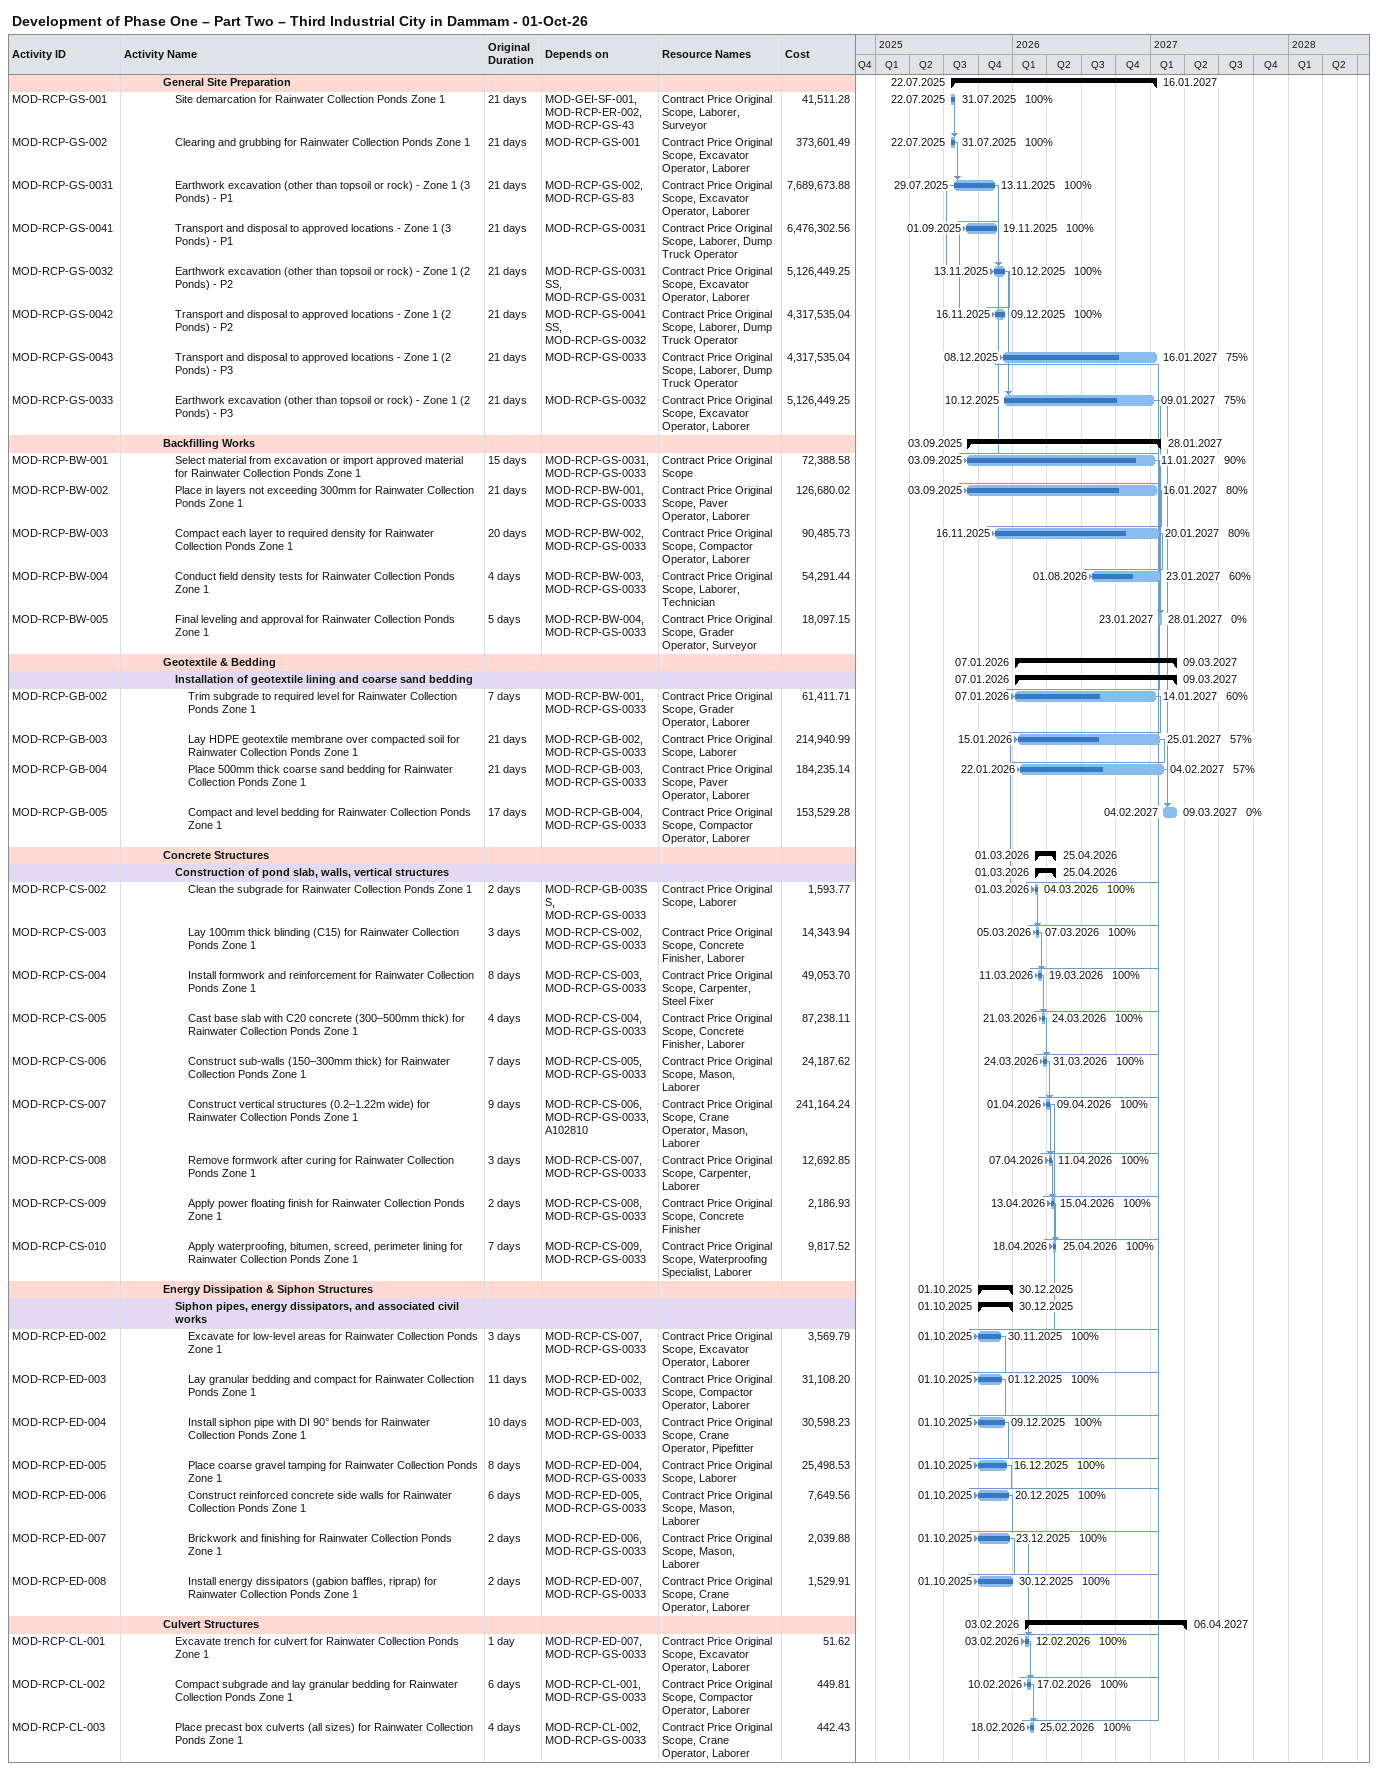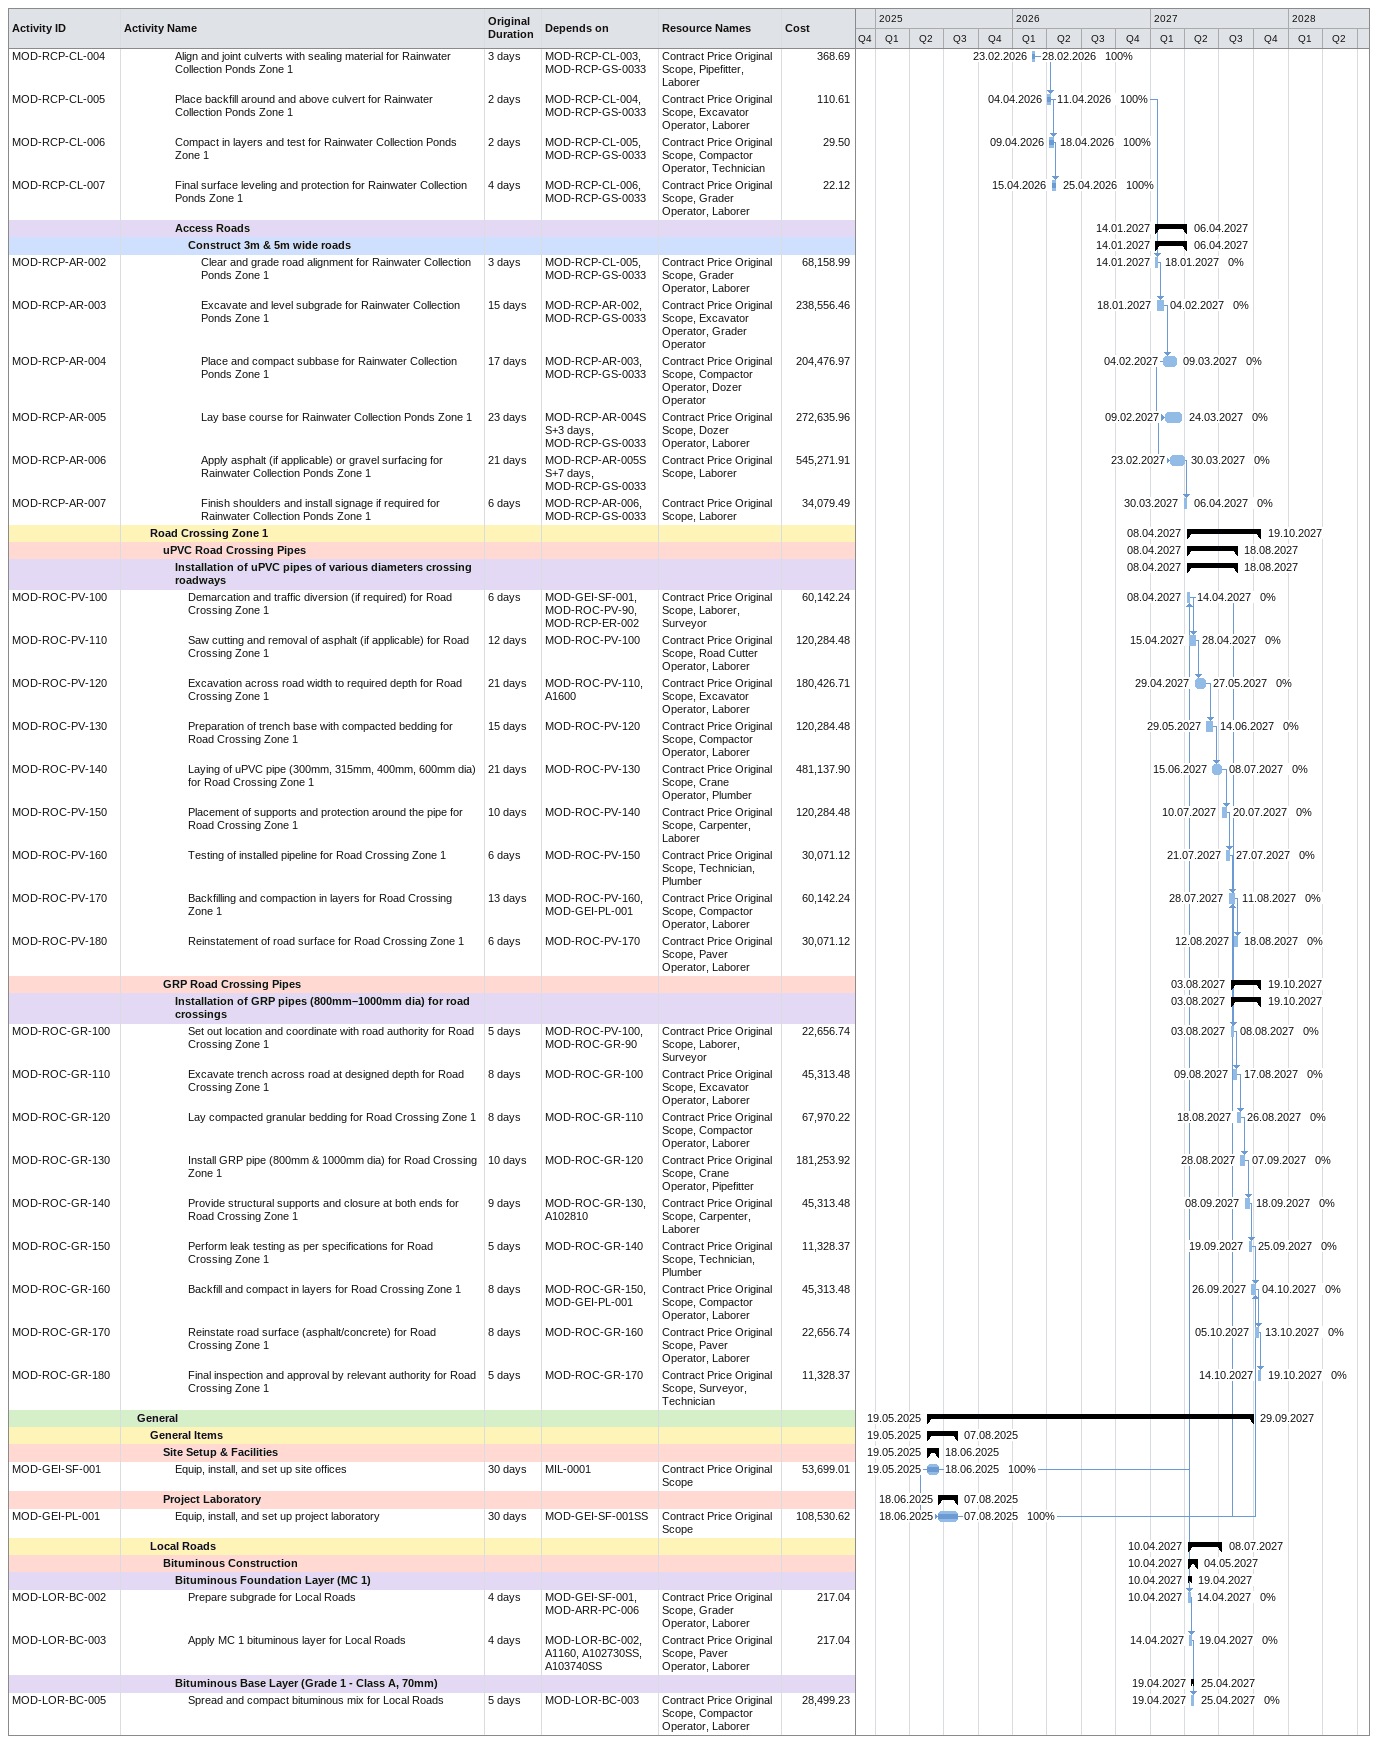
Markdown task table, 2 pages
Development of Phase One – Part Two – Third Industrial City in Dammam - 01-Oct-26

| ID | Level | Task | Original duration | Start | Finish | Predecessors | Resources | % complete | Cost |
|---|---|---|---|---|---|---|---|---|---|
|  | 4 | **General Site Preparation** |  | 2025-07-22 | 2027-01-16 |  |  |  |  |
| MOD-RCP-GS-001 | 5 | Site demarcation for Rainwater Collection Ponds Zone 1 | 21d | 2025-07-22 | 2025-07-31 | MOD-GEI-SF-001, MOD-RCP-ER-002, MOD-RCP-GS-43 | Contract Price Original Scope, Laborer, Surveyor | 100 | 41511.28 |
| MOD-RCP-GS-002 | 5 | Clearing and grubbing for Rainwater Collection Ponds Zone 1 | 21d | 2025-07-22 | 2025-07-31 | MOD-RCP-GS-001 | Contract Price Original Scope, Excavator Operator, Laborer | 100 | 373601.49 |
| MOD-RCP-GS-0031 | 5 | Earthwork excavation (other than topsoil or rock) - Zone 1 (3 Ponds) - P1 | 21d | 2025-07-29 | 2025-11-13 | MOD-RCP-GS-002, MOD-RCP-GS-83 | Contract Price Original Scope, Excavator Operator, Laborer | 100 | 7689673.88 |
| MOD-RCP-GS-0041 | 5 | Transport and disposal to approved locations - Zone 1 (3 Ponds) - P1 | 21d | 2025-09-01 | 2025-11-19 | MOD-RCP-GS-0031 | Contract Price Original Scope, Laborer, Dump Truck Operator | 100 | 6476302.56 |
| MOD-RCP-GS-0032 | 5 | Earthwork excavation (other than topsoil or rock) - Zone 1 (2 Ponds) - P2 | 21d | 2025-11-13 | 2025-12-10 | MOD-RCP-GS-0031SS, MOD-RCP-GS-0031 | Contract Price Original Scope, Excavator Operator, Laborer | 100 | 5126449.25 |
| MOD-RCP-GS-0042 | 5 | Transport and disposal to approved locations - Zone 1 (2 Ponds) - P2 | 21d | 2025-11-16 | 2025-12-09 | MOD-RCP-GS-0041SS, MOD-RCP-GS-0032 | Contract Price Original Scope, Laborer, Dump Truck Operator | 100 | 4317535.04 |
| MOD-RCP-GS-0043 | 5 | Transport and disposal to approved locations - Zone 1 (2 Ponds) - P3 | 21d | 2025-12-08 | 2027-01-16 | MOD-RCP-GS-0033 | Contract Price Original Scope, Laborer, Dump Truck Operator | 75 | 4317535.04 |
| MOD-RCP-GS-0033 | 5 | Earthwork excavation (other than topsoil or rock) - Zone 1 (2 Ponds) - P3 | 21d | 2025-12-10 | 2027-01-09 | MOD-RCP-GS-0032 | Contract Price Original Scope, Excavator Operator, Laborer | 75 | 5126449.25 |
|  | 4 | **Backfilling Works** |  | 2025-09-03 | 2027-01-28 |  |  |  |  |
| MOD-RCP-BW-001 | 5 | Select material from excavation or import approved material for Rainwater Collection Ponds Zone 1 | 15d | 2025-09-03 | 2027-01-11 | MOD-RCP-GS-0031, MOD-RCP-GS-0033 | Contract Price Original Scope | 90 | 72388.58 |
| MOD-RCP-BW-002 | 5 | Place in layers not exceeding 300mm for Rainwater Collection Ponds Zone 1 | 21d | 2025-09-03 | 2027-01-16 | MOD-RCP-BW-001, MOD-RCP-GS-0033 | Contract Price Original Scope, Paver Operator, Laborer | 80 | 126680.02 |
| MOD-RCP-BW-003 | 5 | Compact each layer to required density for Rainwater Collection Ponds Zone 1 | 20d | 2025-11-16 | 2027-01-20 | MOD-RCP-BW-002, MOD-RCP-GS-0033 | Contract Price Original Scope, Compactor Operator, Laborer | 80 | 90485.73 |
| MOD-RCP-BW-004 | 5 | Conduct field density tests for Rainwater Collection Ponds Zone 1 | 4d | 2026-08-01 | 2027-01-23 | MOD-RCP-BW-003, MOD-RCP-GS-0033 | Contract Price Original Scope, Laborer, Technician | 60 | 54291.44 |
| MOD-RCP-BW-005 | 5 | Final leveling and approval for Rainwater Collection Ponds Zone 1 | 5d | 2027-01-23 | 2027-01-28 | MOD-RCP-BW-004, MOD-RCP-GS-0033 | Contract Price Original Scope, Grader Operator, Surveyor | 0 | 18097.15 |
|  | 4 | **Geotextile & Bedding** |  | 2026-01-07 | 2027-03-09 |  |  |  |  |
|  | 5 | **Installation of geotextile lining and coarse sand bedding** |  | 2026-01-07 | 2027-03-09 |  |  |  |  |
| MOD-RCP-GB-002 | 6 | Trim subgrade to required level for Rainwater Collection Ponds Zone 1 | 7d | 2026-01-07 | 2027-01-14 | MOD-RCP-BW-001, MOD-RCP-GS-0033 | Contract Price Original Scope, Grader Operator, Laborer | 60 | 61411.71 |
| MOD-RCP-GB-003 | 6 | Lay HDPE geotextile membrane over compacted soil for Rainwater Collection Ponds Zone 1 | 21d | 2026-01-15 | 2027-01-25 | MOD-RCP-GB-002, MOD-RCP-GS-0033 | Contract Price Original Scope, Laborer | 57 | 214940.99 |
| MOD-RCP-GB-004 | 6 | Place 500mm thick coarse sand bedding for Rainwater Collection Ponds Zone 1 | 21d | 2026-01-22 | 2027-02-04 | MOD-RCP-GB-003, MOD-RCP-GS-0033 | Contract Price Original Scope, Paver Operator, Laborer | 57 | 184235.14 |
| MOD-RCP-GB-005 | 6 | Compact and level bedding for Rainwater Collection Ponds Zone 1 | 17d | 2027-02-04 | 2027-03-09 | MOD-RCP-GB-004, MOD-RCP-GS-0033 | Contract Price Original Scope, Compactor Operator, Laborer | 0 | 153529.28 |
|  | 4 | **Concrete Structures** |  | 2026-03-01 | 2026-04-25 |  |  |  |  |
|  | 5 | **Construction of pond slab, walls, vertical structures** |  | 2026-03-01 | 2026-04-25 |  |  |  |  |
| MOD-RCP-CS-002 | 6 | Clean the subgrade for Rainwater Collection Ponds Zone 1 | 2d | 2026-03-01 | 2026-03-04 | MOD-RCP-GB-003SS, MOD-RCP-GS-0033 | Contract Price Original Scope, Laborer | 100 | 1593.77 |
| MOD-RCP-CS-003 | 6 | Lay 100mm thick blinding (C15) for Rainwater Collection Ponds Zone 1 | 3d | 2026-03-05 | 2026-03-07 | MOD-RCP-CS-002, MOD-RCP-GS-0033 | Contract Price Original Scope, Concrete Finisher, Laborer | 100 | 14343.94 |
| MOD-RCP-CS-004 | 6 | Install formwork and reinforcement for Rainwater Collection Ponds Zone 1 | 8d | 2026-03-11 | 2026-03-19 | MOD-RCP-CS-003, MOD-RCP-GS-0033 | Contract Price Original Scope, Carpenter, Steel Fixer | 100 | 49053.70 |
| MOD-RCP-CS-005 | 6 | Cast base slab with C20 concrete (300–500mm thick) for Rainwater Collection Ponds Zone 1 | 4d | 2026-03-21 | 2026-03-24 | MOD-RCP-CS-004, MOD-RCP-GS-0033 | Contract Price Original Scope, Concrete Finisher, Laborer | 100 | 87238.11 |
| MOD-RCP-CS-006 | 6 | Construct sub-walls (150–300mm thick) for Rainwater Collection Ponds Zone 1 | 7d | 2026-03-24 | 2026-03-31 | MOD-RCP-CS-005, MOD-RCP-GS-0033 | Contract Price Original Scope, Mason, Laborer | 100 | 24187.62 |
| MOD-RCP-CS-007 | 6 | Construct vertical structures (0.2–1.22m wide) for Rainwater Collection Ponds Zone 1 | 9d | 2026-04-01 | 2026-04-09 | MOD-RCP-CS-006, MOD-RCP-GS-0033, A102810 | Contract Price Original Scope, Crane Operator, Mason, Laborer | 100 | 241164.24 |
| MOD-RCP-CS-008 | 6 | Remove formwork after curing for Rainwater Collection Ponds Zone 1 | 3d | 2026-04-07 | 2026-04-11 | MOD-RCP-CS-007, MOD-RCP-GS-0033 | Contract Price Original Scope, Carpenter, Laborer | 100 | 12692.85 |
| MOD-RCP-CS-009 | 6 | Apply power floating finish for Rainwater Collection Ponds Zone 1 | 2d | 2026-04-13 | 2026-04-15 | MOD-RCP-CS-008, MOD-RCP-GS-0033 | Contract Price Original Scope, Concrete Finisher | 100 | 2186.93 |
| MOD-RCP-CS-010 | 6 | Apply waterproofing, bitumen, screed, perimeter lining for Rainwater Collection Ponds Zone 1 | 7d | 2026-04-18 | 2026-04-25 | MOD-RCP-CS-009, MOD-RCP-GS-0033 | Contract Price Original Scope, Waterproofing Specialist, Laborer | 100 | 9817.52 |
|  | 4 | **Energy Dissipation & Siphon Structures** |  | 2025-10-01 | 2025-12-30 |  |  |  |  |
|  | 5 | **Siphon pipes, energy dissipators, and associated civil works** |  | 2025-10-01 | 2025-12-30 |  |  |  |  |
| MOD-RCP-ED-002 | 6 | Excavate for low-level areas for Rainwater Collection Ponds Zone 1 | 3d | 2025-10-01 | 2025-11-30 | MOD-RCP-CS-007, MOD-RCP-GS-0033 | Contract Price Original Scope, Excavator Operator, Laborer | 100 | 3569.79 |
| MOD-RCP-ED-003 | 6 | Lay granular bedding and compact for Rainwater Collection Ponds Zone 1 | 11d | 2025-10-01 | 2025-12-01 | MOD-RCP-ED-002, MOD-RCP-GS-0033 | Contract Price Original Scope, Compactor Operator, Laborer | 100 | 31108.20 |
| MOD-RCP-ED-004 | 6 | Install siphon pipe with DI 90° bends for Rainwater Collection Ponds Zone 1 | 10d | 2025-10-01 | 2025-12-09 | MOD-RCP-ED-003, MOD-RCP-GS-0033 | Contract Price Original Scope, Crane Operator, Pipefitter | 100 | 30598.23 |
| MOD-RCP-ED-005 | 6 | Place coarse gravel tamping for Rainwater Collection Ponds Zone 1 | 8d | 2025-10-01 | 2025-12-16 | MOD-RCP-ED-004, MOD-RCP-GS-0033 | Contract Price Original Scope, Laborer | 100 | 25498.53 |
| MOD-RCP-ED-006 | 6 | Construct reinforced concrete side walls for Rainwater Collection Ponds Zone 1 | 6d | 2025-10-01 | 2025-12-20 | MOD-RCP-ED-005, MOD-RCP-GS-0033 | Contract Price Original Scope, Mason, Laborer | 100 | 7649.56 |
| MOD-RCP-ED-007 | 6 | Brickwork and finishing for Rainwater Collection Ponds Zone 1 | 2d | 2025-10-01 | 2025-12-23 | MOD-RCP-ED-006, MOD-RCP-GS-0033 | Contract Price Original Scope, Mason, Laborer | 100 | 2039.88 |
| MOD-RCP-ED-008 | 6 | Install energy dissipators (gabion baffles, riprap) for Rainwater Collection Ponds Zone 1 | 2d | 2025-10-01 | 2025-12-30 | MOD-RCP-ED-007, MOD-RCP-GS-0033 | Contract Price Original Scope, Crane Operator, Laborer | 100 | 1529.91 |
|  | 4 | **Culvert Structures** |  | 2026-02-03 | 2027-04-06 |  |  |  |  |
| MOD-RCP-CL-001 | 5 | Excavate trench for culvert for Rainwater Collection Ponds Zone 1 | 1d | 2026-02-03 | 2026-02-12 | MOD-RCP-ED-007, MOD-RCP-GS-0033 | Contract Price Original Scope, Excavator Operator, Laborer | 100 | 51.62 |
| MOD-RCP-CL-002 | 5 | Compact subgrade and lay granular bedding for Rainwater Collection Ponds Zone 1 | 6d | 2026-02-10 | 2026-02-17 | MOD-RCP-CL-001, MOD-RCP-GS-0033 | Contract Price Original Scope, Compactor Operator, Laborer | 100 | 449.81 |
| MOD-RCP-CL-003 | 5 | Place precast box culverts (all sizes) for Rainwater Collection Ponds Zone 1 | 4d | 2026-02-18 | 2026-02-25 | MOD-RCP-CL-002, MOD-RCP-GS-0033 | Contract Price Original Scope, Crane Operator, Laborer | 100 | 442.43 |
| MOD-RCP-CL-004 | 5 | Align and joint culverts with sealing material for Rainwater Collection Ponds Zone 1 | 3d | 2026-02-23 | 2026-02-28 | MOD-RCP-CL-003, MOD-RCP-GS-0033 | Contract Price Original Scope, Pipefitter, Laborer | 100 | 368.69 |
| MOD-RCP-CL-005 | 5 | Place backfill around and above culvert for Rainwater Collection Ponds Zone 1 | 2d | 2026-04-04 | 2026-04-11 | MOD-RCP-CL-004, MOD-RCP-GS-0033 | Contract Price Original Scope, Excavator Operator, Laborer | 100 | 110.61 |
| MOD-RCP-CL-006 | 5 | Compact in layers and test for Rainwater Collection Ponds Zone 1 | 2d | 2026-04-09 | 2026-04-18 | MOD-RCP-CL-005, MOD-RCP-GS-0033 | Contract Price Original Scope, Compactor Operator, Technician | 100 | 29.50 |
| MOD-RCP-CL-007 | 5 | Final surface leveling and protection for Rainwater Collection Ponds Zone 1 | 4d | 2026-04-15 | 2026-04-25 | MOD-RCP-CL-006, MOD-RCP-GS-0033 | Contract Price Original Scope, Grader Operator, Laborer | 100 | 22.12 |
|  | 5 | **Access Roads** |  | 2027-01-14 | 2027-04-06 |  |  |  |  |
|  | 6 | **Construct 3m & 5m wide roads** |  | 2027-01-14 | 2027-04-06 |  |  |  |  |
| MOD-RCP-AR-002 | 7 | Clear and grade road alignment for Rainwater Collection Ponds Zone 1 | 3d | 2027-01-14 | 2027-01-18 | MOD-RCP-CL-005, MOD-RCP-GS-0033 | Contract Price Original Scope, Grader Operator, Laborer | 0 | 68158.99 |
| MOD-RCP-AR-003 | 7 | Excavate and level subgrade for Rainwater Collection Ponds Zone 1 | 15d | 2027-01-18 | 2027-02-04 | MOD-RCP-AR-002, MOD-RCP-GS-0033 | Contract Price Original Scope, Excavator Operator, Grader Operator | 0 | 238556.46 |
| MOD-RCP-AR-004 | 7 | Place and compact subbase for Rainwater Collection Ponds Zone 1 | 17d | 2027-02-04 | 2027-03-09 | MOD-RCP-AR-003, MOD-RCP-GS-0033 | Contract Price Original Scope, Compactor Operator, Dozer Operator | 0 | 204476.97 |
| MOD-RCP-AR-005 | 7 | Lay base course for Rainwater Collection Ponds Zone 1 | 23d | 2027-02-09 | 2027-03-24 | MOD-RCP-AR-004SS+3d, MOD-RCP-GS-0033 | Contract Price Original Scope, Dozer Operator, Laborer | 0 | 272635.96 |
| MOD-RCP-AR-006 | 7 | Apply asphalt (if applicable) or gravel surfacing for Rainwater Collection Ponds Zone 1 | 21d | 2027-02-23 | 2027-03-30 | MOD-RCP-AR-005SS+7d, MOD-RCP-GS-0033 | Contract Price Original Scope, Laborer | 0 | 545271.91 |
| MOD-RCP-AR-007 | 7 | Finish shoulders and install signage if required for Rainwater Collection Ponds Zone 1 | 6d | 2027-03-30 | 2027-04-06 | MOD-RCP-AR-006, MOD-RCP-GS-0033 | Contract Price Original Scope, Laborer | 0 | 34079.49 |
|  | 3 | **Road Crossing Zone 1** |  | 2027-04-08 | 2027-10-19 |  |  |  |  |
|  | 4 | **uPVC Road Crossing Pipes** |  | 2027-04-08 | 2027-08-18 |  |  |  |  |
|  | 5 | **Installation of uPVC pipes of various diameters crossing roadways** |  | 2027-04-08 | 2027-08-18 |  |  |  |  |
| MOD-ROC-PV-100 | 6 | Demarcation and traffic diversion (if required) for Road Crossing Zone 1 | 6d | 2027-04-08 | 2027-04-14 | MOD-GEI-SF-001, MOD-ROC-PV-90, MOD-RCP-ER-002 | Contract Price Original Scope, Laborer, Surveyor | 0 | 60142.24 |
| MOD-ROC-PV-110 | 6 | Saw cutting and removal of asphalt (if applicable) for Road Crossing Zone 1 | 12d | 2027-04-15 | 2027-04-28 | MOD-ROC-PV-100 | Contract Price Original Scope, Road Cutter Operator, Laborer | 0 | 120284.48 |
| MOD-ROC-PV-120 | 6 | Excavation across road width to required depth for Road Crossing Zone 1 | 21d | 2027-04-29 | 2027-05-27 | MOD-ROC-PV-110, A1600 | Contract Price Original Scope, Excavator Operator, Laborer | 0 | 180426.71 |
| MOD-ROC-PV-130 | 6 | Preparation of trench base with compacted bedding for Road Crossing Zone 1 | 15d | 2027-05-29 | 2027-06-14 | MOD-ROC-PV-120 | Contract Price Original Scope, Compactor Operator, Laborer | 0 | 120284.48 |
| MOD-ROC-PV-140 | 6 | Laying of uPVC pipe (300mm, 315mm, 400mm, 600mm dia) for Road Crossing Zone 1 | 21d | 2027-06-15 | 2027-07-08 | MOD-ROC-PV-130 | Contract Price Original Scope, Crane Operator, Plumber | 0 | 481137.90 |
| MOD-ROC-PV-150 | 6 | Placement of supports and protection around the pipe for Road Crossing Zone 1 | 10d | 2027-07-10 | 2027-07-20 | MOD-ROC-PV-140 | Contract Price Original Scope, Carpenter, Laborer | 0 | 120284.48 |
| MOD-ROC-PV-160 | 6 | Testing of installed pipeline for Road Crossing Zone 1 | 6d | 2027-07-21 | 2027-07-27 | MOD-ROC-PV-150 | Contract Price Original Scope, Technician, Plumber | 0 | 30071.12 |
| MOD-ROC-PV-170 | 6 | Backfilling and compaction in layers for Road Crossing Zone 1 | 13d | 2027-07-28 | 2027-08-11 | MOD-ROC-PV-160, MOD-GEI-PL-001 | Contract Price Original Scope, Compactor Operator, Laborer | 0 | 60142.24 |
| MOD-ROC-PV-180 | 6 | Reinstatement of road surface for Road Crossing Zone 1 | 6d | 2027-08-12 | 2027-08-18 | MOD-ROC-PV-170 | Contract Price Original Scope, Paver Operator, Laborer | 0 | 30071.12 |
|  | 4 | **GRP Road Crossing Pipes** |  | 2027-08-03 | 2027-10-19 |  |  |  |  |
|  | 5 | **Installation of GRP pipes (800mm–1000mm dia) for road crossings** |  | 2027-08-03 | 2027-10-19 |  |  |  |  |
| MOD-ROC-GR-100 | 6 | Set out location and coordinate with road authority for Road Crossing Zone 1 | 5d | 2027-08-03 | 2027-08-08 | MOD-ROC-PV-100, MOD-ROC-GR-90 | Contract Price Original Scope, Laborer, Surveyor | 0 | 22656.74 |
| MOD-ROC-GR-110 | 6 | Excavate trench across road at designed depth for Road Crossing Zone 1 | 8d | 2027-08-09 | 2027-08-17 | MOD-ROC-GR-100 | Contract Price Original Scope, Excavator Operator, Laborer | 0 | 45313.48 |
| MOD-ROC-GR-120 | 6 | Lay compacted granular bedding for Road Crossing Zone 1 | 8d | 2027-08-18 | 2027-08-26 | MOD-ROC-GR-110 | Contract Price Original Scope, Compactor Operator, Laborer | 0 | 67970.22 |
| MOD-ROC-GR-130 | 6 | Install GRP pipe (800mm & 1000mm dia) for Road Crossing Zone 1 | 10d | 2027-08-28 | 2027-09-07 | MOD-ROC-GR-120 | Contract Price Original Scope, Crane Operator, Pipefitter | 0 | 181253.92 |
| MOD-ROC-GR-140 | 6 | Provide structural supports and closure at both ends for Road Crossing Zone 1 | 9d | 2027-09-08 | 2027-09-18 | MOD-ROC-GR-130, A102810 | Contract Price Original Scope, Carpenter, Laborer | 0 | 45313.48 |
| MOD-ROC-GR-150 | 6 | Perform leak testing as per specifications for Road Crossing Zone 1 | 5d | 2027-09-19 | 2027-09-25 | MOD-ROC-GR-140 | Contract Price Original Scope, Technician, Plumber | 0 | 11328.37 |
| MOD-ROC-GR-160 | 6 | Backfill and compact in layers for Road Crossing Zone 1 | 8d | 2027-09-26 | 2027-10-04 | MOD-ROC-GR-150, MOD-GEI-PL-001 | Contract Price Original Scope, Compactor Operator, Laborer | 0 | 45313.48 |
| MOD-ROC-GR-170 | 6 | Reinstate road surface (asphalt/concrete) for Road Crossing Zone 1 | 8d | 2027-10-05 | 2027-10-13 | MOD-ROC-GR-160 | Contract Price Original Scope, Paver Operator, Laborer | 0 | 22656.74 |
| MOD-ROC-GR-180 | 6 | Final inspection and approval by relevant authority for Road Crossing Zone 1 | 5d | 2027-10-14 | 2027-10-19 | MOD-ROC-GR-170 | Contract Price Original Scope, Surveyor, Technician | 0 | 11328.37 |
|  | 2 | **General** |  | 2025-05-19 | 2027-09-29 |  |  |  |  |
|  | 3 | **General Items** |  | 2025-05-19 | 2025-08-07 |  |  |  |  |
|  | 4 | **Site Setup & Facilities** |  | 2025-05-19 | 2025-06-18 |  |  |  |  |
| MOD-GEI-SF-001 | 5 | Equip, install, and set up site offices | 30d | 2025-05-19 | 2025-06-18 | MIL-0001 | Contract Price Original Scope | 100 | 53699.01 |
|  | 4 | **Project Laboratory** |  | 2025-06-18 | 2025-08-07 |  |  |  |  |
| MOD-GEI-PL-001 | 5 | Equip, install, and set up project laboratory | 30d | 2025-06-18 | 2025-08-07 | MOD-GEI-SF-001SS | Contract Price Original Scope | 100 | 108530.62 |
|  | 3 | **Local Roads** |  | 2027-04-10 | 2027-07-08 |  |  |  |  |
|  | 4 | **Bituminous Construction** |  | 2027-04-10 | 2027-05-04 |  |  |  |  |
|  | 5 | **Bituminous Foundation Layer (MC 1)** |  | 2027-04-10 | 2027-04-19 |  |  |  |  |
| MOD-LOR-BC-002 | 6 | Prepare subgrade for Local Roads | 4d | 2027-04-10 | 2027-04-14 | MOD-GEI-SF-001, MOD-ARR-PC-006 | Contract Price Original Scope, Grader Operator, Laborer | 0 | 217.04 |
| MOD-LOR-BC-003 | 6 | Apply MC 1 bituminous layer for Local Roads | 4d | 2027-04-14 | 2027-04-19 | MOD-LOR-BC-002, A1160, A102730SS, A103740SS | Contract Price Original Scope, Paver Operator, Laborer | 0 | 217.04 |
|  | 5 | **Bituminous Base Layer (Grade 1 - Class A, 70mm)** |  | 2027-04-19 | 2027-04-25 |  |  |  |  |
| MOD-LOR-BC-005 | 6 | Spread and compact bituminous mix for Local Roads | 5d | 2027-04-19 | 2027-04-25 | MOD-LOR-BC-003 | Contract Price Original Scope, Compactor Operator, Laborer | 0 | 28499.23 |
